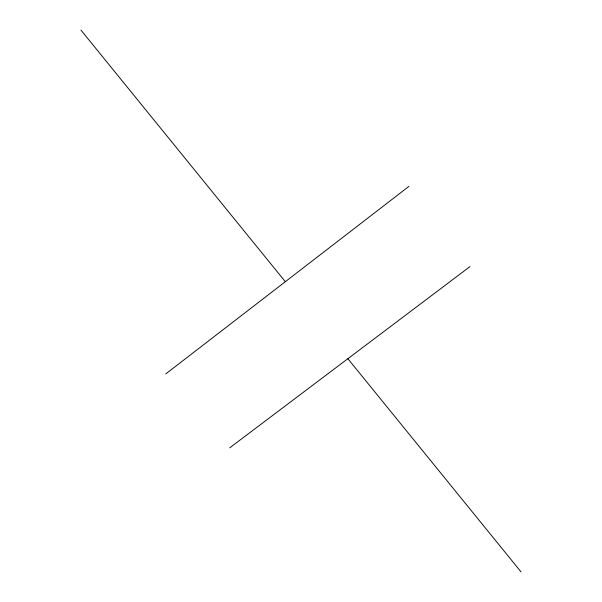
<?xml version="1.0" encoding="UTF-8"?>
<svg xmlns="http://www.w3.org/2000/svg" width="602" height="602" viewBox="0 0 602 602"><rect width="100%" height="100%" fill="white"/><g stroke="black" fill="none" stroke-linecap="round" stroke-linejoin="round"><path stroke-width="0.9" d="M165.768 373.91L408.916 186.387M229.723 447.828L469.929 266.641M80.946 30.1L285.325 281.706M347.873 358.709L521.054 571.9"/></g></svg>
